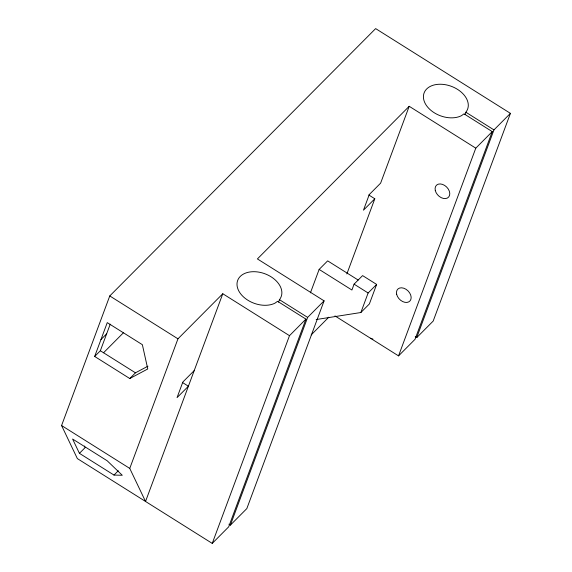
<?xml version="1.0" encoding="UTF-8"?>
<svg xmlns="http://www.w3.org/2000/svg" width="572" height="572" viewBox="0 0 572 572"><rect width="100%" height="100%" fill="white"/><g stroke="black" fill="none" stroke-linecap="round" stroke-linejoin="round"><path stroke-width="0.86" d="M278.357 302.102L280.981 297.125A23.216 15.716 20.4 0 0 257.958 271.993A23.216 15.716 20.4 0 0 238.896 291.155A23.216 15.716 20.4 0 0 274.96 303.174L277.592 301.308L305.934 319.119L228.686 526.841L212.241 543.4L77.349 458.587L61.576 425.532L109.767 295.946L375.64 28.6L510.424 113.356L433.176 321.085L416.709 337.63L415.222 336.693M94.673 356.456L107.257 322.622L142.364 344.694L147.769 368.969L129.78 378.535L94.673 356.456L100.35 350.75L110.239 324.167M222.787 293.743L145.538 501.465L129.758 468.411L177.956 338.824L222.787 293.743L289.489 335.678L305.934 319.119M212.241 543.4L289.489 335.678M310.424 292.857L319.14 269.419L327.656 260.861L358.186 280.051M228.893 524.195L230.38 525.132L307.636 317.403L324.088 300.851L257.407 258.93L409.202 106.292L475.79 148.162L492.256 131.617L464.014 113.849L461.375 115.73A23.216 15.716 20.4 0 1 425.318 103.711A23.216 15.716 20.4 0 1 444.38 84.542A23.216 15.716 20.4 0 1 467.403 109.674L464.779 114.65M324.088 300.851L246.832 508.579L230.38 525.132M346.861 273.931L374.81 198.777L368.818 195.002M409.202 106.292L380.623 183.147L369.276 194.559L363.463 210.189L374.81 198.777M316.173 319.548L360.861 312.519L369.376 303.961L376.641 284.427L362.598 275.597L354.082 284.155L351.909 290.018L319.14 269.419M360.861 312.519L368.125 292.986L376.641 284.427M334.97 315.916L398.541 355.884L475.79 148.162M492.256 131.617L415.007 339.339L398.541 355.884M416.709 337.63L493.958 129.901L510.424 113.356M100.965 339.539L106.642 333.833M103.539 352.767L123.545 332.647M129.78 378.535L135.457 372.822L147.969 366.173M79.429 453.339L72.601 439.024L107.157 460.753L122.272 475.268L113.992 475.067L79.429 453.339L85.106 447.633L84.349 446.038M194.208 370.599L182.854 382.01L177.048 397.64L188.395 386.222L182.404 382.453M113.992 475.067L118.275 470.756M311.168 334.92L328.8 317.188M370.456 338.224L372.93 339.103M465.715 112.141L493.958 129.901M354.082 284.155L368.125 292.986M279.293 299.592L307.636 317.403M109.767 295.946L177.956 338.824M100.35 350.75L135.457 372.822M61.576 425.532L129.758 468.411M435.263 190.376A8.494 5.977 44.8 0 0 447.426 198.019A8.494 5.977 44.8 0 0 444.616 185.407A8.494 5.977 44.8 0 0 435.263 190.376M396.639 294.237A8.494 5.977 44.8 0 0 408.801 301.88A8.494 5.977 44.8 0 0 405.991 289.268A8.494 5.977 44.8 0 0 396.639 294.237"/></g></svg>
